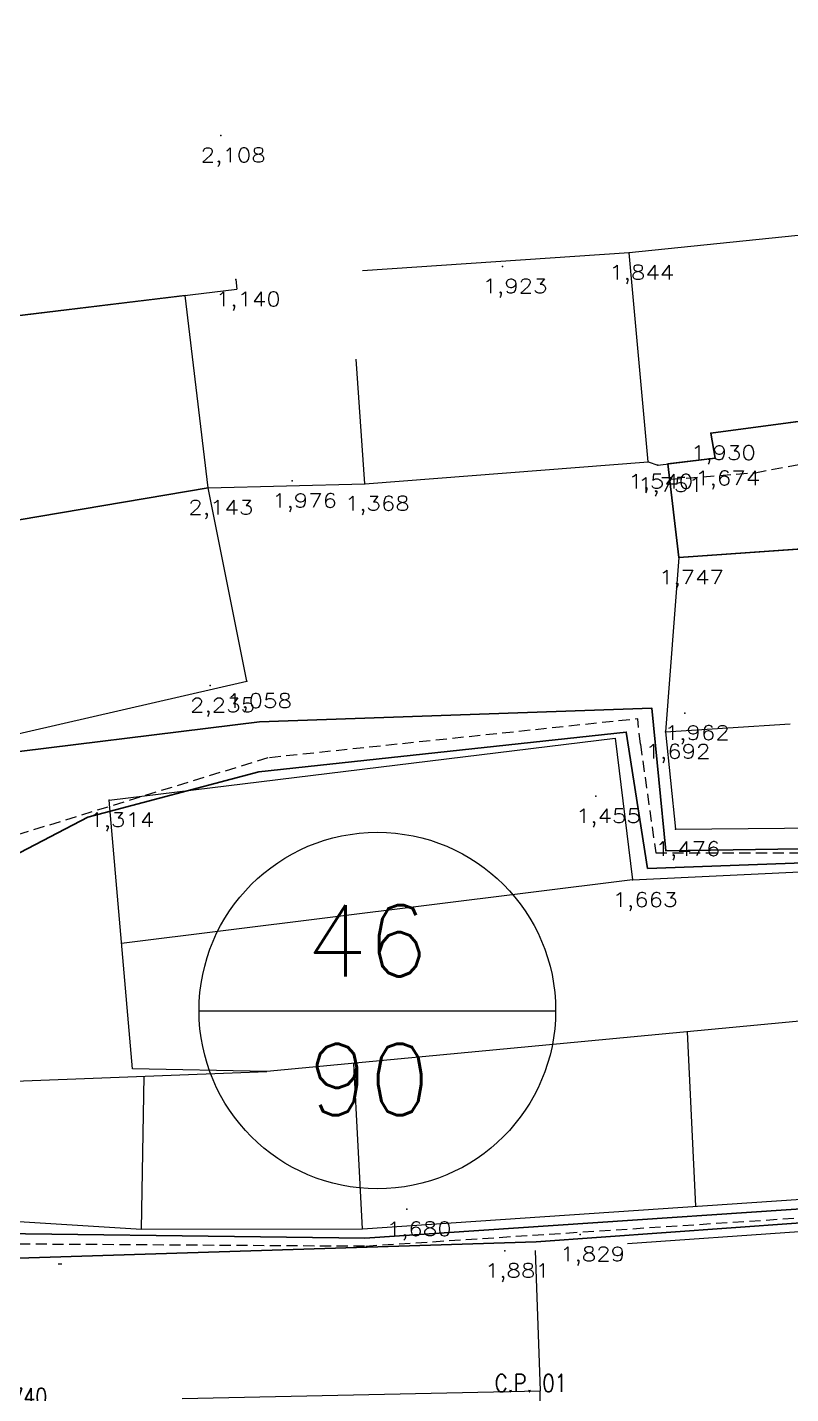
# Model space of a CAD drawing. Extents: x -160 to 364724, y -100 to 7353297.
# Drawn here: x 359220.31 to 359241.72, y 7352575.69 to 7352614.01 of the extents above; entities that cross this region are included whole.
import ezdxf
from ezdxf.enums import TextEntityAlignment as Align

# ---------------------------------------------------------------- set-up
doc = ezdxf.new("R2010")
doc.units = 0
doc.header["$LTSCALE"] = 5
for name, pattern in [('CENTER2', [1.125, 0.75, -0.125, 0.125, -0.125]), ('CONTINUO', [0]), ('DASHDOT2', [12.7, 6.35, -3.175, 0, -3.175]), ('HIDDEN2', [0.1875, 0.125, -0.0625])]:
    doc.linetypes.add(name, pattern=pattern)
for name, color, linetype in [('0-quadras', 6, 'Continuous'), ('COTAS', 1, 'Continuous'), ('LT-COTAS-W', 7, 'CONTINUO'), ('ortofoto', 7, 'Continuous'), ('P_Eixo', 1, 'CENTER2'), ('PS_PONTOS_IDENTIFICACAO_TXT', 7, 'Continuous'), ('TEXTO', 7, 'Continuous')]:
    doc.layers.add(name, color=color, linetype=linetype)
doc.layers.add('LT-ALINHAMENTO-PREDIAL', color=4, linetype='DASHDOT2', lineweight=25)
doc.styles.add('ROMANS', font='ROMANS.shx', dxfattribs={"height": 2})
doc.styles.add('SABESP', font='ROMANS.shx', dxfattribs={"height": 2})
doc.styles.add('simplex', font='simplex.shx', dxfattribs={"width": 0.8})
doc.styles.get("Standard").update_dxf_attribs({"font": 'arial.ttf'})
picture_1 = doc.add_image_def('image1.tif', size_in_pixel=(14710, 13573))

# ---------------------------------------------------------------- blocks, each defined once
blk = doc.blocks.new('SIMB_PONTO')
at = {"color": 0}
blk.add_point((0, 0), dxfattribs=at)
for tag in ['COTA', 'PONTO', 'DESC']:
    blk.add_attdef(tag, (0, 0), '', height=1)

msp = doc.modelspace()

# ---------------------------------------------------------------- linework, layer by layer
at = {"layer": '0-quadras', "color": 5, "lineweight": 30, "ltscale": 0.3}
for points in [[(359246.126, 7352603.517), (359239.48, 7352602.631), (359239.601, 7352601.925), (359238.273, 7352601.766), (359238.586, 7352599.142), (359249.396, 7352599.898)], [(359246.389, 7352591.04), (359238.215, 7352590.92), (359237.821, 7352594.92), (359226.825, 7352594.539), (359218.631, 7352593.529)], [(359216.595, 7352580.226), (359229.776, 7352580.056), (359248.13, 7352581.285), (359252.148, 7352581.378), (359257.699, 7352581.752), (359271.91, 7352581.917), (359271.751, 7352588.257), (359245.959, 7352586.978), (359245.166, 7352590.693), (359237.708, 7352590.423), (359237.11, 7352594.245), (359226.8, 7352593.128), (359222.008, 7352591.858), (359217.992, 7352589.764)]]:
    msp.add_lwpolyline(points, dxfattribs=at)
msp.add_lwpolyline([(359258.733, 7352581.047), (359250.098, 7352580.676), (359241.877, 7352580.472), (359234.584, 7352579.954), (359218.864, 7352579.453), (359218.873, 7352579.769), (359212.102, 7352579.294), (359200.43, 7352577.021), (359199.246, 7352574.434), (359195.664, 7352573.867), (359196.264, 7352570.255), (359216.421, 7352571.689), (359224.01, 7352571.389), (359235.18, 7352571.322), (359247.724, 7352571.243), (359262.593, 7352570.502), (359271.668, 7352570.062), (359271.93, 7352581.099)], close=True, dxfattribs=at)
at = {"layer": 'COTAS', "ltscale": 4}
msp.add_line((359225.128, 7352586.429), (359235.128, 7352586.429), dxfattribs=at)
at = {"layer": 'COTAS'}
msp.add_circle((359230.128, 7352586.437), 5, dxfattribs=at)
at = {"layer": 'LT-ALINHAMENTO-PREDIAL', "color": 8}
for p, q in [((359249.396, 7352599.898), (359238.586, 7352599.142)), ((359238.586, 7352599.142), (359238.209, 7352594.254)), ((359238.209, 7352594.254), (359238.487, 7352591.523)), ((359238.487, 7352591.523), (359246.688, 7352591.602)), ((359238.487, 7352591.523), (359238.487, 7352591.523))]:
    msp.add_line(p, q, dxfattribs=at)
at = {"layer": 'LT-ALINHAMENTO-PREDIAL', "color": 8, "ltscale": 3, "flags": 128}
for points in [[(359225.54, 7352614.836), (359219.123, 7352614.287), (359219.872, 7352605.906), (359226.189, 7352606.668)], [(359225.387, 7352601.099), (359224.736, 7352606.493), (359213.356, 7352605.12), (359213.201, 7352604.524), (359213.808, 7352599.142), (359225.387, 7352601.099)], [(359215.941, 7352599.502), (359216.739, 7352593.772), (359215.926, 7352593.694), (359216.2, 7352590.836), (359218.245, 7352591.034), (359218.035, 7352593.743), (359226.471, 7352595.675), (359225.387, 7352601.099), (359215.941, 7352599.502)], [(359245.501, 7352586.684), (359243.723, 7352586.614), (359243.735, 7352586.308), (359235.651, 7352585.542), (359227.029, 7352584.726), (359223.259, 7352584.799), (359222.61, 7352592.341)], [(359237.284, 7352590.1), (359222.956, 7352588.321)], [(359218.353, 7352584.396), (359227.029, 7352584.726)], [(359215.865, 7352579.461), (359215.865, 7352580.468), (359216.203, 7352580.478), (359219.318, 7352580.565), (359223.514, 7352580.303), (359229.711, 7352580.319), (359247.938, 7352581.555)], [(359224.654, 7352575.557), (359234.691, 7352575.77)]]:
    msp.add_lwpolyline(points, dxfattribs=at)
at = {"layer": 'LT-ALINHAMENTO-PREDIAL', "color": 8, "flags": 128}
for points in [[(359225.387, 7352601.099), (359229.775, 7352601.209), (359237.723, 7352601.828), (359237.997, 7352601.733), (359239.601, 7352601.925), (359239.48, 7352602.631), (359248.877, 7352603.884), (359255.375, 7352604.47), (359271.917, 7352605.584), (359271.689, 7352611.192), (359254.631, 7352609.41), (359245.588, 7352608.549), (359237.192, 7352607.688), (359226.156, 7352606.94), (359225.54, 7352614.836)], [(359237.723, 7352601.828), (359237.192, 7352607.688)], [(359226.156, 7352606.94), (359226.189, 7352606.668)], [(359229.775, 7352601.209), (359229.538, 7352604.701)], [(359238.209, 7352594.254), (359241.702, 7352594.478)], [(359222.61, 7352592.341), (359236.796, 7352594.081), (359237.284, 7352590.1), (359244.838, 7352590.472), (359245.501, 7352586.684), (359247.783, 7352586.734), (359272.306, 7352588.152), (359272.366, 7352582.264), (359267.344, 7352582.219), (359262.125, 7352582.142), (359257.681, 7352582.142), (359251.878, 7352581.617), (359247.938, 7352581.555)], [(359239.058, 7352580.953), (359238.828, 7352585.843)], [(359229.711, 7352580.319), (359229.468, 7352584.957)], [(359223.514, 7352580.303), (359223.585, 7352584.595)], [(359224.626, 7352574.82), (359224.512, 7352571.902), (359234.695, 7352571.548), (359239.424, 7352571.563), (359247.508, 7352571.542), (359254.077, 7352571.289), (359258.664, 7352571.07), (359262.762, 7352570.88), (359271.579, 7352570.447), (359271.931, 7352576.687), (359272.055, 7352580.826), (359258.833, 7352580.876), (359250.25, 7352580.471), (359241.953, 7352580.23), (359234.551, 7352579.713), (359227.633, 7352579.418), (359218.651, 7352579.292)], [(359234.551, 7352579.713), (359234.691, 7352575.77)], [(359234.695, 7352571.548), (359234.691, 7352575.77)]]:
    msp.add_lwpolyline(points, dxfattribs=at)
at = {"layer": 'P_Eixo', "color": 1, "linetype": 'HIDDEN2', "ltscale": 0.5}
for p, q in [((359240.723, 7352601.522), (359251.574, 7352603.58)), ((359238.324, 7352601.336), (359240.723, 7352601.522)), ((359237.504, 7352593.908), (359237.933, 7352590.861)), ((359237.933, 7352590.861), (359245.79, 7352590.861)), ((359229.805, 7352579.835), (359248.361, 7352581.04)), ((359216.33, 7352579.921), (359229.805, 7352579.835))]:
    msp.add_line(p, q, dxfattribs=at)
at = {"layer": 'P_Eixo', "linetype": 'HIDDEN2', "ltscale": 0.5, "flags": 128}
for points in [[(359237.504, 7352593.908), (359237.429, 7352594.617), (359227.054, 7352593.522)], [(359227.054, 7352593.522), (359216.503, 7352590.281), (359198.643, 7352587.213)]]:
    msp.add_lwpolyline(points, dxfattribs=at)

# ---------------------------------------------------------------- block references
at = {"layer": 'LT-COTAS-W', "color": 3}
ref = msp.add_blockref('SIMB_PONTO', (359225.734, 7352610.978, 2.108), dxfattribs=at)
ref.add_attrib('COTA', '2,108', dxfattribs={"layer": '0', "color": 8, "height": 0.4, "style": 'simplex', "width": 1.197656, "flags": 8}).set_placement((359225.172, 7352610.228), (359226.997, 7352610.228), align=Align.FIT)
for p in [(359225.734, 7352610.978, 2.108), (359237.192, 7352607.688, 1.844), (359233.639, 7352607.306, 1.923), (359226.156, 7352606.94, 1.14), (359239.48, 7352602.632, 1.93), (359237.723, 7352601.828, 1.54), (359237.997, 7352601.734, 1.751), (359239.601, 7352601.925, 1.674), (359225.387, 7352601.099, 2.143), (359227.736, 7352601.291, 1.976), (359229.775, 7352601.209, 1.368), (359238.586, 7352599.142, 1.747), (359226.471, 7352595.675, 1.058), (359225.436, 7352595.553, 2.235), (359238.747, 7352594.782, 1.962), (359238.209, 7352594.254, 1.692), (359222.61, 7352592.341, 1.314), (359236.257, 7352592.449, 1.455), (359238.487, 7352591.524, 1.476), (359237.284, 7352590.1, 1.663), (359230.951, 7352580.867, 1.68), (359235.813, 7352580.161, 1.829), (359233.703, 7352579.698, 1.881)]:
    msp.add_blockref('SIMB_PONTO', p, dxfattribs=at)
ref = msp.add_blockref('SIMB_PONTO', (359237.192, 7352607.688, 1.844), dxfattribs=at)
ref.add_attrib('COTA', '1,844', dxfattribs={"layer": '0', "color": 8, "height": 0.4, "style": 'simplex', "width": 1.18287, "flags": 8}).set_placement((359236.629, 7352606.938), (359238.454, 7352606.938), align=Align.FIT)
ref = msp.add_blockref('SIMB_PONTO', (359233.639, 7352607.306, 1.923), dxfattribs=at)
ref.add_attrib('COTA', '1,923', dxfattribs={"layer": '0', "color": 8, "height": 0.4, "style": 'simplex', "width": 1.197656, "flags": 8}).set_placement((359233.076, 7352606.556), (359234.901, 7352606.556), align=Align.FIT)
ref = msp.add_blockref('SIMB_PONTO', (359226.156, 7352606.94, 1.14), dxfattribs=at)
ref.add_attrib('COTA', '1,140', dxfattribs={"layer": '0', "color": 8, "height": 0.4, "style": 'simplex', "width": 1.260691, "flags": 8}).set_placement((359225.594, 7352606.19), (359227.419, 7352606.19), align=Align.FIT)
ref = msp.add_blockref('SIMB_PONTO', (359239.48, 7352602.632, 1.93), dxfattribs=at)
ref.add_attrib('COTA', '1,930', dxfattribs={"layer": '0', "color": 8, "height": 0.4, "style": 'simplex', "width": 1.197656, "flags": 8}).set_placement((359238.918, 7352601.882), (359240.743, 7352601.882), align=Align.FIT)
ref = msp.add_blockref('SIMB_PONTO', (359237.723, 7352601.828, 1.54), dxfattribs=at)
ref.add_attrib('COTA', '1,540', dxfattribs={"layer": '0', "color": 8, "height": 0.4, "style": 'simplex', "width": 1.197656, "flags": 8}).set_placement((359237.161, 7352601.078), (359238.986, 7352601.078), align=Align.FIT)
ref = msp.add_blockref('SIMB_PONTO', (359237.997, 7352601.734, 1.751), dxfattribs=at)
ref.add_attrib('COTA', '1,751', dxfattribs={"layer": '0', "color": 8, "height": 0.4, "style": 'simplex', "width": 1.349472, "flags": 8}).set_placement((359237.434, 7352600.984), (359239.259, 7352600.984), align=Align.FIT)
ref = msp.add_blockref('SIMB_PONTO', (359239.601, 7352601.925, 1.674), dxfattribs=at)
ref.add_attrib('COTA', '1,674', dxfattribs={"layer": '0', "color": 8, "height": 0.4, "style": 'simplex', "width": 1.18287, "flags": 8}).set_placement((359239.038, 7352601.175), (359240.863, 7352601.175), align=Align.FIT)
ref = msp.add_blockref('SIMB_PONTO', (359225.387, 7352601.099, 2.143), dxfattribs=at)
ref.add_attrib('COTA', '2,143', dxfattribs={"layer": '0', "color": 8, "height": 0.4, "style": 'simplex', "width": 1.197656, "flags": 8}).set_placement((359224.825, 7352600.349), (359226.65, 7352600.349), align=Align.FIT)
ref = msp.add_blockref('SIMB_PONTO', (359227.736, 7352601.291, 1.976), dxfattribs=at)
ref.add_attrib('COTA', '1,976', dxfattribs={"layer": '0', "color": 8, "height": 0.4, "style": 'simplex', "width": 1.212816, "flags": 8}).set_placement((359227.174, 7352600.541), (359228.999, 7352600.541), align=Align.FIT)
ref = msp.add_blockref('SIMB_PONTO', (359229.775, 7352601.209, 1.368), dxfattribs=at)
ref.add_attrib('COTA', '1,368', dxfattribs={"layer": '0', "color": 8, "height": 0.4, "style": 'simplex', "width": 1.197656, "flags": 8}).set_placement((359229.213, 7352600.459), (359231.038, 7352600.459), align=Align.FIT)
ref = msp.add_blockref('SIMB_PONTO', (359238.586, 7352599.142, 1.747), dxfattribs=at)
ref.add_attrib('COTA', '1,747', dxfattribs={"layer": '0', "color": 8, "height": 0.4, "style": 'simplex', "width": 1.197656, "flags": 8}).set_placement((359238.023, 7352598.392), (359239.848, 7352598.392), align=Align.FIT)
ref = msp.add_blockref('SIMB_PONTO', (359226.471, 7352595.675, 1.058), dxfattribs=at)
ref.add_attrib('COTA', '1,058', dxfattribs={"layer": '0', "color": 8, "height": 0.4, "style": 'simplex', "width": 1.197656, "flags": 8}).set_placement((359225.909, 7352594.925), (359227.734, 7352594.925), align=Align.FIT)
ref = msp.add_blockref('SIMB_PONTO', (359225.436, 7352595.553, 2.235), dxfattribs=at)
ref.add_attrib('COTA', '2,235', dxfattribs={"layer": '0', "color": 8, "height": 0.4, "style": 'simplex', "width": 1.140625, "flags": 8}).set_placement((359224.874, 7352594.803), (359226.699, 7352594.803), align=Align.FIT)
ref = msp.add_blockref('SIMB_PONTO', (359238.747, 7352594.782, 1.962), dxfattribs=at)
ref.add_attrib('COTA', '1,962', dxfattribs={"layer": '0', "color": 8, "height": 0.4, "style": 'simplex', "width": 1.197656, "flags": 8}).set_placement((359238.184, 7352594.032), (359240.009, 7352594.032), align=Align.FIT)
ref = msp.add_blockref('SIMB_PONTO', (359238.209, 7352594.254, 1.692), dxfattribs=at)
ref.add_attrib('COTA', '1,692', dxfattribs={"layer": '0', "color": 8, "height": 0.4, "style": 'simplex', "width": 1.197656, "flags": 8}).set_placement((359237.646, 7352593.504), (359239.471, 7352593.504), align=Align.FIT)
ref = msp.add_blockref('SIMB_PONTO', (359222.61, 7352592.341, 1.314), dxfattribs=at)
ref.add_attrib('COTA', '1,314', dxfattribs={"layer": '0', "color": 8, "height": 0.4, "style": 'simplex', "width": 1.244318, "flags": 8}).set_placement((359222.048, 7352591.591), (359223.873, 7352591.591), align=Align.FIT)
ref = msp.add_blockref('SIMB_PONTO', (359236.257, 7352592.449, 1.455), dxfattribs=at)
ref.add_attrib('COTA', '1,455', dxfattribs={"layer": '0', "color": 8, "height": 0.4, "style": 'simplex', "width": 1.197656, "flags": 8}).set_placement((359235.694, 7352591.699), (359237.519, 7352591.699), align=Align.FIT)
ref = msp.add_blockref('SIMB_PONTO', (359238.487, 7352591.524, 1.476), dxfattribs=at)
ref.add_attrib('COTA', '1,476', dxfattribs={"layer": '0', "color": 8, "height": 0.4, "style": 'simplex', "width": 1.212816, "flags": 8}).set_placement((359237.924, 7352590.774), (359239.749, 7352590.774), align=Align.FIT)
ref = msp.add_blockref('SIMB_PONTO', (359237.284, 7352590.1, 1.663), dxfattribs=at)
ref.add_attrib('COTA', '1,663', dxfattribs={"layer": '0', "color": 8, "height": 0.4, "style": 'simplex', "width": 1.197656, "flags": 8}).set_placement((359236.722, 7352589.35), (359238.547, 7352589.35), align=Align.FIT)
ref = msp.add_blockref('SIMB_PONTO', (359230.951, 7352580.867, 1.68), dxfattribs=at)
ref.add_attrib('COTA', '1,680', dxfattribs={"layer": '0', "color": 8, "height": 0.4, "style": 'simplex', "width": 1.197656, "flags": 8}).set_placement((359230.388, 7352580.117), (359232.213, 7352580.117), align=Align.FIT)
ref = msp.add_blockref('SIMB_PONTO', (359235.813, 7352580.161, 1.829), dxfattribs=at)
ref.add_attrib('COTA', '1,829', dxfattribs={"layer": '0', "color": 8, "height": 0.4, "style": 'simplex', "width": 1.212816, "flags": 8}).set_placement((359235.251, 7352579.411), (359237.076, 7352579.411), align=Align.FIT)
ref = msp.add_blockref('SIMB_PONTO', (359233.703, 7352579.698, 1.881), dxfattribs=at)
ref.add_attrib('COTA', '1,881', dxfattribs={"layer": '0', "color": 8, "height": 0.4, "style": 'simplex', "width": 1.349472, "flags": 8}).set_placement((359233.14, 7352578.948), (359234.965, 7352578.948), align=Align.FIT)

# ---------------------------------------------------------------- texts
at = {"layer": 'PS_PONTOS_IDENTIFICACAO_TXT', "style": 'ROMANS', "width": 0.8}
for s, height, p in [('C.P. 01', 0.5, (359233.42, 7352575.741)), ('C.T. 1.740', 0.4858, (359218.154, 7352575.365))]:
    msp.add_text(s, height=height, dxfattribs=at).set_placement(p)
at = {"layer": 'TEXTO', "style": 'SABESP'}
for s, p in [('46', (359229.839, 7352587.396)), ('90', (359229.898, 7352583.508))]:
    msp.add_text(s, height=2, dxfattribs=at).set_placement(p, align=Align.CENTER)

# ---------------------------------------------------------------- pictures from other files: only their frames are drawn
image = msp.add_image(picture_1, insert=(359073.892, 7352258.636), size_in_units=(734.398, 677.634), dxfattribs=dict(fade=70))
image.dxf.flags = 14
at = {"layer": 'ortofoto'}
image = msp.add_image(picture_1, insert=(359073.892, 7352258.636), size_in_units=(734.398, 677.634), dxfattribs=dict(at, fade=29))
image.dxf.flags = 14

doc.saveas('drawing.dxf')
